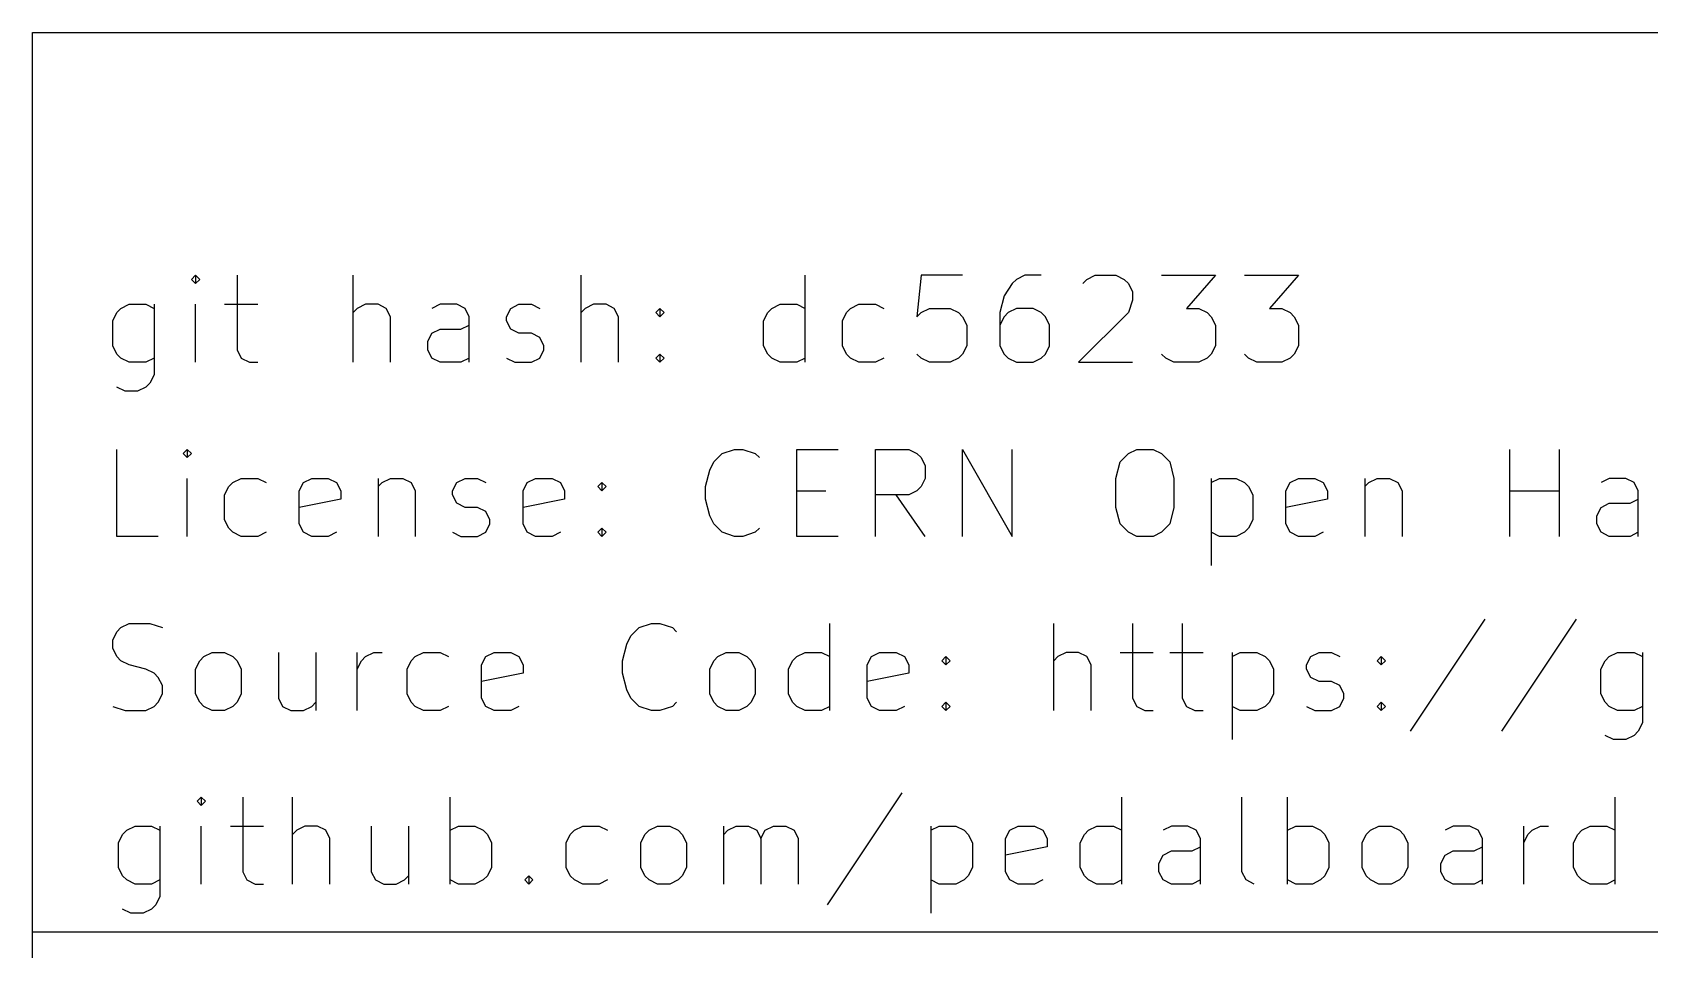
# Model space of a CAD drawing. Header units: millimetres. Extents: x 10 to 287, y -200 to -10.
# Drawn here: x 177 to 204.87, y -181.81 to -166.01 of the extents above; entities that cross this region are included whole.
import ezdxf

# ---------------------------------------------------------------- set-up
doc = ezdxf.new("R2010")
doc.units = ezdxf.units.MM
doc.layers.add('RED', color=14, linetype='CONTINUOUS')

msp = doc.modelspace()

# ---------------------------------------------------------------- linework, layer by layer
at = {"layer": 'RED', "linetype": 'CONTINUOUS'}
for p, q in [((177.0022, -166.0072), (285.0022, -166.0072)), ((177.0022, -198.0072), (177.0022, -166.0072)), ((179.815, -170.1933), (179.7436, -170.2647)), ((179.8864, -170.2647), (179.815, -170.1933)), ((179.815, -170.1933), (179.815, -170.3361)), ((180.5293, -170.1933), (180.5293, -171.479)), ((182.5293, -171.6933), (182.5293, -170.1933)), ((186.4578, -171.6933), (186.4578, -170.1933)), ((190.315, -171.6933), (190.315, -170.1933)), ((192.3149, -170.1933), (192.2435, -170.9076)), ((193.0292, -170.1933), (192.3149, -170.1933)), ((194.1006, -170.1933), (193.9578, -170.2647)), ((194.3864, -170.1933), (194.1006, -170.1933)), ((195.1721, -170.2647), (195.315, -170.1933)), ((195.315, -170.1933), (195.6721, -170.1933)), ((195.6721, -170.1933), (195.815, -170.2647)), ((196.4578, -170.1933), (197.3864, -170.1933)), ((197.3864, -170.1933), (196.8864, -170.7647)), ((197.8864, -170.1933), (198.815, -170.1933)), ((198.815, -170.1933), (198.315, -170.7647)), ((179.7436, -170.2647), (179.815, -170.3361)), ((179.815, -170.3361), (179.8864, -170.2647)), ((193.8864, -170.3361), (193.7435, -170.5504)), ((193.9578, -170.2647), (193.8864, -170.3361)), ((195.1007, -170.3361), (195.1721, -170.2647)), ((195.815, -170.2647), (195.8864, -170.3361)), ((195.8864, -170.3361), (195.9578, -170.479)), ((195.9578, -170.479), (195.9578, -170.6219)), ((178.4579, -170.8361), (178.5293, -170.7647)), ((178.5293, -170.7647), (178.6722, -170.6933)), ((178.6722, -170.6933), (178.9579, -170.6933)), ((178.9579, -170.6933), (179.1008, -170.7647)), ((179.1008, -170.6933), (179.1008, -171.9076)), ((179.815, -171.6933), (179.815, -170.6933)), ((180.315, -170.6933), (180.8864, -170.6933)), ((182.6007, -170.7647), (182.5293, -170.8361)), ((182.7436, -170.6933), (182.6007, -170.7647)), ((182.9579, -170.6933), (182.7436, -170.6933)), ((183.1007, -170.7647), (182.9579, -170.6933)), ((183.1722, -170.9076), (183.1007, -170.7647)), ((184.0293, -170.6933), (183.8864, -170.7647)), ((184.315, -170.6933), (184.0293, -170.6933)), ((184.4578, -170.7647), (184.315, -170.6933)), ((184.5293, -170.9076), (184.4578, -170.7647)), ((185.1721, -170.9076), (185.2435, -170.7647)), ((185.2435, -170.7647), (185.3864, -170.6933)), ((185.3864, -170.6933), (185.6006, -170.6933)), ((185.6006, -170.6933), (185.7435, -170.7647)), ((186.5292, -170.7647), (186.4578, -170.8361)), ((186.6721, -170.6933), (186.5292, -170.7647)), ((186.8864, -170.6933), (186.6721, -170.6933)), ((187.0292, -170.7647), (186.8864, -170.6933)), ((187.1007, -170.9076), (187.0292, -170.7647)), ((187.7435, -170.8361), (187.8149, -170.7647)), ((187.8149, -170.7647), (187.8863, -170.8361)), ((187.8149, -170.7647), (187.8149, -170.9076)), ((189.6721, -170.8361), (189.7435, -170.7647)), ((189.7435, -170.7647), (189.8864, -170.6933)), ((189.8864, -170.6933), (190.1721, -170.6933)), ((190.1721, -170.6933), (190.315, -170.7647)), ((191.0292, -170.8361), (191.1006, -170.7647)), ((191.1006, -170.7647), (191.2435, -170.6933)), ((191.2435, -170.6933), (191.5292, -170.6933)), ((191.5292, -170.6933), (191.6721, -170.7647)), ((192.3149, -170.8361), (192.4578, -170.7647)), ((192.4578, -170.7647), (192.8149, -170.7647)), ((192.8149, -170.7647), (192.9578, -170.8361)), ((193.7435, -170.5504), (193.6721, -170.8361)), ((193.9578, -170.7647), (193.8149, -170.8361)), ((194.2435, -170.7647), (193.9578, -170.7647)), ((194.3864, -170.8361), (194.2435, -170.7647)), ((195.9578, -170.6219), (195.8864, -170.8361)), ((196.8864, -170.7647), (197.1007, -170.7647)), ((197.1007, -170.7647), (197.2436, -170.8361)), ((198.315, -170.7647), (198.5293, -170.7647)), ((198.5293, -170.7647), (198.6722, -170.8361)), ((178.3865, -170.979), (178.4579, -170.8361)), ((178.3865, -171.4076), (178.3865, -170.979)), ((183.1722, -171.6933), (183.1722, -170.9076)), ((184.3864, -171.1219), (184.5293, -171.0504)), ((184.5293, -171.6933), (184.5293, -170.9076)), ((185.1721, -170.979), (185.1721, -170.9076)), ((185.2435, -171.1219), (185.1721, -170.979)), ((187.1007, -171.6933), (187.1007, -170.9076)), ((187.8149, -170.9076), (187.7435, -170.8361)), ((187.8863, -170.8361), (187.8149, -170.9076)), ((189.6007, -170.979), (189.6721, -170.8361)), ((189.6007, -171.4076), (189.6007, -170.979)), ((190.9578, -170.979), (191.0292, -170.8361)), ((190.9578, -171.4076), (190.9578, -170.979)), ((192.2435, -170.9076), (192.3149, -170.8361)), ((192.9578, -170.8361), (193.0292, -170.9076)), ((193.0292, -170.9076), (193.1006, -171.0504)), ((193.1006, -171.0504), (193.1006, -171.4076)), ((193.6721, -170.8361), (193.6721, -171.4076)), ((193.7435, -170.9076), (193.6721, -171.0504)), ((193.8149, -170.8361), (193.7435, -170.9076)), ((194.4578, -170.9076), (194.3864, -170.8361)), ((194.5292, -171.0504), (194.4578, -170.9076)), ((194.5292, -171.4076), (194.5292, -171.0504)), ((195.8864, -170.8361), (195.0292, -171.6933)), ((197.2436, -170.8361), (197.315, -170.9076)), ((197.315, -170.9076), (197.3864, -171.0504)), ((197.3864, -171.0504), (197.3864, -171.4076)), ((198.6722, -170.8361), (198.7436, -170.9076)), ((198.7436, -170.9076), (198.815, -171.0504)), ((198.815, -171.0504), (198.815, -171.4076)), ((183.815, -171.3361), (183.8864, -171.1933)), ((183.815, -171.479), (183.815, -171.3361)), ((183.8864, -171.1933), (184.0293, -171.1219)), ((184.0293, -171.1219), (184.3864, -171.1219)), ((185.3864, -171.1933), (185.2435, -171.1219)), ((185.6006, -171.1933), (185.3864, -171.1933)), ((185.7435, -171.2647), (185.6006, -171.1933)), ((185.8149, -171.4076), (185.7435, -171.2647)), ((178.4579, -171.5504), (178.3865, -171.4076)), ((178.5293, -171.6219), (178.4579, -171.5504)), ((178.6722, -171.6933), (178.5293, -171.6219)), ((179.1008, -171.6219), (178.9579, -171.6933)), ((180.5293, -171.479), (180.6007, -171.6219)), ((180.6007, -171.6219), (180.7436, -171.6933)), ((183.8864, -171.6219), (183.815, -171.479)), ((184.0293, -171.6933), (183.8864, -171.6219)), ((184.5293, -171.6219), (184.3864, -171.6933)), ((185.1721, -171.6219), (185.3149, -171.6933)), ((185.6006, -171.6933), (185.7435, -171.6219)), ((185.7435, -171.6219), (185.8149, -171.479)), ((185.8149, -171.479), (185.8149, -171.4076)), ((187.7435, -171.6219), (187.8149, -171.5504)), ((187.8149, -171.6933), (187.7435, -171.6219)), ((187.8149, -171.5504), (187.8863, -171.6219)), ((187.8149, -171.5504), (187.8149, -171.6933)), ((187.8863, -171.6219), (187.8149, -171.6933)), ((189.6721, -171.5504), (189.6007, -171.4076)), ((189.7435, -171.6219), (189.6721, -171.5504)), ((189.8864, -171.6933), (189.7435, -171.6219)), ((190.315, -171.6219), (190.1721, -171.6933)), ((191.0292, -171.5504), (190.9578, -171.4076)), ((191.1006, -171.6219), (191.0292, -171.5504)), ((191.2435, -171.6933), (191.1006, -171.6219)), ((191.6721, -171.6219), (191.5292, -171.6933)), ((192.3149, -171.6219), (192.2435, -171.5504)), ((192.4578, -171.6933), (192.3149, -171.6219)), ((192.9578, -171.6219), (192.8149, -171.6933)), ((193.0292, -171.5504), (192.9578, -171.6219)), ((193.1006, -171.4076), (193.0292, -171.5504)), ((193.6721, -171.4076), (193.7435, -171.5504)), ((193.7435, -171.5504), (193.8149, -171.6219)), ((193.8149, -171.6219), (193.9578, -171.6933)), ((194.2435, -171.6933), (194.3864, -171.6219)), ((194.3864, -171.6219), (194.4578, -171.5504)), ((194.4578, -171.5504), (194.5292, -171.4076)), ((196.5293, -171.6219), (196.4578, -171.5504)), ((196.6721, -171.6933), (196.5293, -171.6219)), ((197.2436, -171.6219), (197.1007, -171.6933)), ((197.315, -171.5504), (197.2436, -171.6219)), ((197.3864, -171.4076), (197.315, -171.5504)), ((197.9579, -171.6219), (197.8864, -171.5504)), ((198.1007, -171.6933), (197.9579, -171.6219)), ((198.6722, -171.6219), (198.5293, -171.6933)), ((198.7436, -171.5504), (198.6722, -171.6219)), ((198.815, -171.4076), (198.7436, -171.5504)), ((178.9579, -171.6933), (178.6722, -171.6933)), ((179.1008, -171.9076), (179.0293, -172.0504)), ((180.7436, -171.6933), (180.8864, -171.6933)), ((184.3864, -171.6933), (184.0293, -171.6933)), ((185.3149, -171.6933), (185.6006, -171.6933)), ((190.1721, -171.6933), (189.8864, -171.6933)), ((191.5292, -171.6933), (191.2435, -171.6933)), ((192.8149, -171.6933), (192.4578, -171.6933)), ((193.9578, -171.6933), (194.2435, -171.6933)), ((195.0292, -171.6933), (195.9578, -171.6933)), ((197.1007, -171.6933), (196.6721, -171.6933)), ((198.5293, -171.6933), (198.1007, -171.6933)), ((178.6008, -172.1933), (178.4579, -172.1219)), ((178.815, -172.1933), (178.6008, -172.1933)), ((178.9579, -172.1219), (178.815, -172.1933)), ((179.0293, -172.0504), (178.9579, -172.1219)), ((178.4579, -174.6933), (178.4579, -173.1933)), ((179.6722, -173.1933), (179.6008, -173.2647)), ((179.6008, -173.2647), (179.6722, -173.3361)), ((179.7436, -173.2647), (179.6722, -173.1933)), ((179.6722, -173.1933), (179.6722, -173.3361)), ((179.6722, -173.3361), (179.7436, -173.2647)), ((188.7436, -173.4076), (188.8865, -173.2647)), ((188.8865, -173.2647), (189.1008, -173.1933)), ((189.1008, -173.1933), (189.2436, -173.1933)), ((189.2436, -173.1933), (189.4579, -173.2647)), ((189.4579, -173.2647), (189.5293, -173.3361)), ((190.1722, -174.6933), (190.1722, -173.1933)), ((190.1722, -173.1933), (190.8865, -173.1933)), ((191.5293, -174.6933), (191.5293, -173.1933)), ((191.5293, -173.1933), (192.1007, -173.1933)), ((192.1007, -173.1933), (192.2436, -173.2647)), ((192.2436, -173.2647), (192.315, -173.3361)), ((193.0293, -174.6933), (193.0293, -173.1933)), ((193.0293, -173.1933), (193.8864, -174.6933)), ((193.8864, -174.6933), (193.8864, -173.1933)), ((195.7436, -173.4076), (195.8865, -173.2647)), ((195.8865, -173.2647), (196.0293, -173.1933)), ((196.0293, -173.1933), (196.315, -173.1933)), ((196.315, -173.1933), (196.4579, -173.2647)), ((196.4579, -173.2647), (196.6007, -173.4076)), ((202.4578, -174.6933), (202.4578, -173.1933)), ((203.3149, -174.6933), (203.3149, -173.1933)), ((188.6008, -173.8361), (188.6722, -173.5504)), ((188.6722, -173.5504), (188.7436, -173.4076)), ((192.315, -173.3361), (192.3864, -173.479)), ((192.3864, -173.479), (192.3864, -173.6933)), ((195.6722, -173.6933), (195.7436, -173.4076)), ((196.6007, -173.4076), (196.6722, -173.6933)), ((179.6722, -174.6933), (179.6722, -173.6933)), ((180.3151, -173.979), (180.3865, -173.8361)), ((180.3865, -173.8361), (180.4579, -173.7647)), ((180.4579, -173.7647), (180.6008, -173.6933)), ((180.6008, -173.6933), (180.8865, -173.6933)), ((180.8865, -173.6933), (181.0294, -173.7647)), ((181.6008, -173.9076), (181.6722, -173.7647)), ((181.6722, -173.7647), (181.8151, -173.6933)), ((181.8151, -173.6933), (182.1008, -173.6933)), ((182.1008, -173.6933), (182.2436, -173.7647)), ((182.2436, -173.7647), (182.3151, -173.9076)), ((182.9579, -173.6933), (182.9579, -174.6933)), ((182.9579, -173.8361), (183.0293, -173.7647)), ((183.0293, -173.7647), (183.1722, -173.6933)), ((183.1722, -173.6933), (183.3865, -173.6933)), ((183.3865, -173.6933), (183.5293, -173.7647)), ((183.5293, -173.7647), (183.6008, -173.9076)), ((184.2436, -173.9076), (184.315, -173.7647)), ((184.315, -173.7647), (184.4579, -173.6933)), ((184.4579, -173.6933), (184.6721, -173.6933)), ((184.6721, -173.6933), (184.815, -173.7647)), ((185.4579, -173.9076), (185.5293, -173.7647)), ((185.5293, -173.7647), (185.6722, -173.6933)), ((185.6722, -173.6933), (185.9579, -173.6933)), ((185.9579, -173.6933), (186.1007, -173.7647)), ((186.1007, -173.7647), (186.1722, -173.9076)), ((186.7436, -173.8361), (186.815, -173.7647)), ((186.815, -173.9076), (186.7436, -173.8361)), ((186.815, -173.7647), (186.8864, -173.8361)), ((186.815, -173.7647), (186.815, -173.9076)), ((186.8864, -173.8361), (186.815, -173.9076)), ((188.6008, -174.0504), (188.6008, -173.8361)), ((192.315, -173.8361), (192.2436, -173.9076)), ((192.3864, -173.6933), (192.315, -173.8361)), ((195.6722, -174.1933), (195.6722, -173.6933)), ((196.6722, -173.6933), (196.6722, -174.1933)), ((197.315, -173.6933), (197.315, -175.1933)), ((197.315, -173.7647), (197.4579, -173.6933)), ((197.4579, -173.6933), (197.7436, -173.6933)), ((197.7436, -173.6933), (197.8864, -173.7647)), ((197.8864, -173.7647), (197.9579, -173.8361)), ((197.9579, -173.8361), (198.0293, -173.979)), ((198.6007, -173.9076), (198.6721, -173.7647)), ((198.6721, -173.7647), (198.815, -173.6933)), ((198.815, -173.6933), (199.1007, -173.6933)), ((199.1007, -173.6933), (199.2435, -173.7647)), ((199.2435, -173.7647), (199.315, -173.9076)), ((199.9578, -173.6933), (199.9578, -174.6933)), ((199.9578, -173.8361), (200.0292, -173.7647)), ((200.0292, -173.7647), (200.1721, -173.6933)), ((200.1721, -173.6933), (200.3864, -173.6933)), ((200.3864, -173.6933), (200.5292, -173.7647)), ((200.5292, -173.7647), (200.6007, -173.9076)), ((204.1721, -173.6933), (204.0292, -173.7647)), ((204.4578, -173.6933), (204.1721, -173.6933)), ((204.6006, -173.7647), (204.4578, -173.6933)), ((204.6721, -173.9076), (204.6006, -173.7647)), ((180.3151, -174.4076), (180.3151, -173.979)), ((181.6008, -174.479), (181.6008, -173.9076)), ((182.3151, -174.0504), (181.6008, -174.1933)), ((182.3151, -173.9076), (182.3151, -174.0504)), ((183.6008, -173.9076), (183.6008, -174.6933)), ((184.2436, -173.979), (184.2436, -173.9076)), ((184.315, -174.1219), (184.2436, -173.979)), ((184.4579, -174.1933), (184.315, -174.1219)), ((185.4579, -174.479), (185.4579, -173.9076)), ((186.1722, -174.0504), (185.4579, -174.1933)), ((186.1722, -173.9076), (186.1722, -174.0504)), ((188.6722, -174.3361), (188.6008, -174.0504)), ((190.1722, -173.9076), (190.6722, -173.9076)), ((192.1007, -173.979), (191.5293, -173.979)), ((192.3864, -174.6933), (191.8864, -173.979)), ((192.2436, -173.9076), (192.1007, -173.979)), ((198.0293, -173.979), (198.0293, -174.4076)), ((198.6007, -174.479), (198.6007, -173.9076)), ((199.315, -174.0504), (198.6007, -174.1933)), ((199.315, -173.9076), (199.315, -174.0504)), ((200.6007, -173.9076), (200.6007, -174.6933)), ((202.4578, -173.9076), (203.3149, -173.9076)), ((204.0292, -174.1933), (204.1721, -174.1219)), ((204.1721, -174.1219), (204.5292, -174.1219)), ((204.5292, -174.1219), (204.6721, -174.0504)), ((204.6721, -174.6933), (204.6721, -173.9076)), ((180.3865, -174.5504), (180.3151, -174.4076)), ((184.6721, -174.1933), (184.4579, -174.1933)), ((184.815, -174.2647), (184.6721, -174.1933)), ((184.8864, -174.4076), (184.815, -174.2647)), ((184.8864, -174.479), (184.8864, -174.4076)), ((188.7436, -174.479), (188.6722, -174.3361)), ((195.7436, -174.479), (195.6722, -174.1933)), ((196.6722, -174.1933), (196.6007, -174.479)), ((198.0293, -174.4076), (197.9579, -174.5504)), ((203.9578, -174.3361), (204.0292, -174.1933)), ((203.9578, -174.479), (203.9578, -174.3361)), ((179.1722, -174.6933), (178.4579, -174.6933)), ((180.4579, -174.6219), (180.3865, -174.5504)), ((180.6008, -174.6933), (180.4579, -174.6219)), ((180.8865, -174.6933), (180.6008, -174.6933)), ((181.0294, -174.6219), (180.8865, -174.6933)), ((181.6722, -174.6219), (181.6008, -174.479)), ((181.8151, -174.6933), (181.6722, -174.6219)), ((182.1008, -174.6933), (181.8151, -174.6933)), ((182.2436, -174.6219), (182.1008, -174.6933)), ((184.2436, -174.6219), (184.3864, -174.6933)), ((184.3864, -174.6933), (184.6721, -174.6933)), ((184.6721, -174.6933), (184.815, -174.6219)), ((184.815, -174.6219), (184.8864, -174.479)), ((185.5293, -174.6219), (185.4579, -174.479)), ((185.6722, -174.6933), (185.5293, -174.6219)), ((185.9579, -174.6933), (185.6722, -174.6933)), ((186.1007, -174.6219), (185.9579, -174.6933)), ((186.7436, -174.6219), (186.815, -174.5504)), ((186.815, -174.6933), (186.7436, -174.6219)), ((186.815, -174.5504), (186.8864, -174.6219)), ((186.815, -174.5504), (186.815, -174.6933)), ((186.8864, -174.6219), (186.815, -174.6933)), ((188.8865, -174.6219), (188.7436, -174.479)), ((189.1008, -174.6933), (188.8865, -174.6219)), ((189.2436, -174.6933), (189.1008, -174.6933)), ((189.4579, -174.6219), (189.2436, -174.6933)), ((189.5293, -174.5504), (189.4579, -174.6219)), ((190.8865, -174.6933), (190.1722, -174.6933)), ((195.8865, -174.6219), (195.7436, -174.479)), ((196.0293, -174.6933), (195.8865, -174.6219)), ((196.315, -174.6933), (196.0293, -174.6933)), ((196.4579, -174.6219), (196.315, -174.6933)), ((196.6007, -174.479), (196.4579, -174.6219)), ((197.4579, -174.6933), (197.315, -174.6219)), ((197.7436, -174.6933), (197.4579, -174.6933)), ((197.8864, -174.6219), (197.7436, -174.6933)), ((197.9579, -174.5504), (197.8864, -174.6219)), ((198.6721, -174.6219), (198.6007, -174.479)), ((198.815, -174.6933), (198.6721, -174.6219)), ((199.1007, -174.6933), (198.815, -174.6933)), ((199.2435, -174.6219), (199.1007, -174.6933)), ((204.0292, -174.6219), (203.9578, -174.479)), ((204.1721, -174.6933), (204.0292, -174.6219)), ((204.5292, -174.6933), (204.1721, -174.6933)), ((204.6721, -174.6219), (204.5292, -174.6933)), ((178.3865, -176.479), (178.4579, -176.3361)), ((178.4579, -176.3361), (178.5293, -176.2647)), ((178.5293, -176.2647), (178.6722, -176.1933)), ((178.6722, -176.1933), (179.0293, -176.1933)), ((179.0293, -176.1933), (179.2436, -176.2647)), ((187.315, -176.4076), (187.4579, -176.2647)), ((187.4579, -176.2647), (187.6722, -176.1933)), ((187.6722, -176.1933), (187.815, -176.1933)), ((187.815, -176.1933), (188.0293, -176.2647)), ((188.0293, -176.2647), (188.1007, -176.3361)), ((190.7436, -177.6933), (190.7436, -176.1933)), ((194.6007, -177.6933), (194.6007, -176.1933)), ((195.9578, -176.1933), (195.9578, -177.479)), ((196.8149, -176.1933), (196.8149, -177.479)), ((202.0291, -176.1219), (200.7434, -178.0504)), ((203.6005, -176.1219), (202.3148, -178.0504)), ((178.3865, -176.6219), (178.3865, -176.479)), ((178.4579, -176.7647), (178.3865, -176.6219)), ((187.1722, -176.8361), (187.2436, -176.5504)), ((187.2436, -176.5504), (187.315, -176.4076)), ((178.5293, -176.8361), (178.4579, -176.7647)), ((178.6722, -176.9076), (178.5293, -176.8361)), ((178.9579, -176.979), (178.6722, -176.9076)), ((179.8151, -176.979), (179.8865, -176.8361)), ((179.8865, -176.8361), (179.9579, -176.7647)), ((179.9579, -176.7647), (180.1008, -176.6933)), ((180.1008, -176.6933), (180.3151, -176.6933)), ((180.3151, -176.6933), (180.4579, -176.7647)), ((180.4579, -176.7647), (180.5294, -176.8361)), ((180.5294, -176.8361), (180.6008, -176.979)), ((181.2436, -176.6933), (181.2436, -177.479)), ((181.8865, -176.6933), (181.8865, -177.6933)), ((182.6007, -177.6933), (182.6007, -176.6933)), ((182.6007, -176.979), (182.6721, -176.8361)), ((182.6721, -176.8361), (182.7436, -176.7647)), ((182.7436, -176.7647), (182.8864, -176.6933)), ((182.8864, -176.6933), (183.0293, -176.6933)), ((183.4579, -176.979), (183.5293, -176.8361)), ((183.5293, -176.8361), (183.6007, -176.7647)), ((183.6007, -176.7647), (183.7436, -176.6933)), ((183.7436, -176.6933), (184.0293, -176.6933)), ((184.0293, -176.6933), (184.1722, -176.7647)), ((184.7436, -176.9076), (184.815, -176.7647)), ((184.7436, -177.479), (184.7436, -176.9076)), ((184.815, -176.7647), (184.9579, -176.6933)), ((184.9579, -176.6933), (185.2436, -176.6933)), ((185.2436, -176.6933), (185.3864, -176.7647)), ((185.3864, -176.7647), (185.4579, -176.9076)), ((185.4579, -176.9076), (185.4579, -177.0504)), ((187.1722, -177.0504), (187.1722, -176.8361)), ((188.6722, -176.979), (188.7436, -176.8361)), ((188.7436, -176.8361), (188.815, -176.7647)), ((188.815, -176.7647), (188.9579, -176.6933)), ((188.9579, -176.6933), (189.1722, -176.6933)), ((189.1722, -176.6933), (189.315, -176.7647)), ((189.315, -176.7647), (189.3865, -176.8361)), ((189.3865, -176.8361), (189.4579, -176.979)), ((190.0293, -176.979), (190.1007, -176.8361)), ((190.1007, -176.8361), (190.1721, -176.7647)), ((190.1721, -176.7647), (190.315, -176.6933)), ((190.315, -176.6933), (190.6007, -176.6933)), ((190.6007, -176.6933), (190.7436, -176.7647)), ((191.3864, -176.9076), (191.4578, -176.7647)), ((191.3864, -177.479), (191.3864, -176.9076)), ((191.4578, -176.7647), (191.6007, -176.6933)), ((191.6007, -176.6933), (191.8864, -176.6933)), ((191.8864, -176.6933), (192.0292, -176.7647)), ((192.0292, -176.7647), (192.1007, -176.9076)), ((192.1007, -176.9076), (192.1007, -177.0504)), ((192.6721, -176.8361), (192.7435, -176.7647)), ((192.7435, -176.9076), (192.6721, -176.8361)), ((192.7435, -176.7647), (192.8149, -176.8361)), ((192.7435, -176.7647), (192.7435, -176.9076)), ((192.8149, -176.8361), (192.7435, -176.9076)), ((194.6721, -176.7647), (194.6007, -176.8361)), ((194.815, -176.6933), (194.6721, -176.7647)), ((195.0293, -176.6933), (194.815, -176.6933)), ((195.1721, -176.7647), (195.0293, -176.6933)), ((195.2436, -176.9076), (195.1721, -176.7647)), ((195.2436, -177.6933), (195.2436, -176.9076)), ((195.7435, -176.6933), (196.3149, -176.6933)), ((196.6006, -176.6933), (197.172, -176.6933)), ((197.672, -176.6933), (197.672, -178.1933)), ((197.672, -176.7647), (197.8149, -176.6933)), ((197.8149, -176.6933), (198.1006, -176.6933)), ((198.1006, -176.6933), (198.2434, -176.7647)), ((198.2434, -176.7647), (198.3149, -176.8361)), ((198.3149, -176.8361), (198.3863, -176.979)), ((198.9577, -176.9076), (199.0291, -176.7647)), ((198.9577, -176.979), (198.9577, -176.9076)), ((199.0291, -176.7647), (199.172, -176.6933)), ((199.172, -176.6933), (199.3862, -176.6933)), ((199.3862, -176.6933), (199.5291, -176.7647)), ((200.172, -176.8361), (200.2434, -176.7647)), ((200.2434, -176.9076), (200.172, -176.8361)), ((200.2434, -176.7647), (200.3148, -176.8361)), ((200.2434, -176.7647), (200.2434, -176.9076)), ((200.3148, -176.8361), (200.2434, -176.9076)), ((204.0291, -176.979), (204.1005, -176.8361)), ((204.1005, -176.8361), (204.1719, -176.7647)), ((204.1719, -176.7647), (204.3148, -176.6933)), ((204.3148, -176.6933), (204.6005, -176.6933)), ((204.6005, -176.6933), (204.7434, -176.7647)), ((204.7434, -176.6933), (204.7434, -177.9076)), ((179.1008, -177.0504), (178.9579, -176.979)), ((179.1722, -177.1219), (179.1008, -177.0504)), ((179.2436, -177.2647), (179.1722, -177.1219)), ((179.8151, -177.4076), (179.8151, -176.979)), ((180.6008, -176.979), (180.6008, -177.4076)), ((183.4579, -177.4076), (183.4579, -176.979)), ((185.4579, -177.0504), (184.7436, -177.1933)), ((187.2436, -177.3361), (187.1722, -177.0504)), ((188.6722, -177.4076), (188.6722, -176.979)), ((189.4579, -176.979), (189.4579, -177.4076)), ((190.0293, -177.4076), (190.0293, -176.979)), ((192.1007, -177.0504), (191.3864, -177.1933)), ((198.3863, -176.979), (198.3863, -177.4076)), ((199.0291, -177.1219), (198.9577, -176.979)), ((199.172, -177.1933), (199.0291, -177.1219)), ((199.3862, -177.1933), (199.172, -177.1933)), ((199.5291, -177.2647), (199.3862, -177.1933)), ((204.0291, -177.4076), (204.0291, -176.979)), ((179.1722, -177.5504), (179.2436, -177.4076)), ((179.2436, -177.4076), (179.2436, -177.2647)), ((179.8865, -177.5504), (179.8151, -177.4076)), ((180.6008, -177.4076), (180.5294, -177.5504)), ((181.2436, -177.479), (181.315, -177.6219)), ((183.5293, -177.5504), (183.4579, -177.4076)), ((184.815, -177.6219), (184.7436, -177.479)), ((187.315, -177.479), (187.2436, -177.3361)), ((187.4579, -177.6219), (187.315, -177.479)), ((188.7436, -177.5504), (188.6722, -177.4076)), ((189.4579, -177.4076), (189.3865, -177.5504)), ((190.1007, -177.5504), (190.0293, -177.4076)), ((191.4578, -177.6219), (191.3864, -177.479)), ((195.9578, -177.479), (196.0292, -177.6219)), ((196.8149, -177.479), (196.8863, -177.6219)), ((198.3863, -177.4076), (198.3149, -177.5504)), ((199.6005, -177.4076), (199.5291, -177.2647)), ((199.5291, -177.6219), (199.6005, -177.479)), ((199.6005, -177.479), (199.6005, -177.4076)), ((204.1005, -177.5504), (204.0291, -177.4076)), ((178.3865, -177.6219), (178.6008, -177.6933)), ((178.6008, -177.6933), (178.9579, -177.6933)), ((178.9579, -177.6933), (179.1008, -177.6219)), ((179.1008, -177.6219), (179.1722, -177.5504)), ((179.9579, -177.6219), (179.8865, -177.5504)), ((180.1008, -177.6933), (179.9579, -177.6219)), ((180.3151, -177.6933), (180.1008, -177.6933)), ((180.4579, -177.6219), (180.3151, -177.6933)), ((180.5294, -177.5504), (180.4579, -177.6219)), ((181.315, -177.6219), (181.4579, -177.6933)), ((181.4579, -177.6933), (181.6722, -177.6933)), ((181.6722, -177.6933), (181.815, -177.6219)), ((181.815, -177.6219), (181.8865, -177.5504)), ((183.6007, -177.6219), (183.5293, -177.5504)), ((183.7436, -177.6933), (183.6007, -177.6219)), ((184.0293, -177.6933), (183.7436, -177.6933)), ((184.1722, -177.6219), (184.0293, -177.6933)), ((184.9579, -177.6933), (184.815, -177.6219)), ((185.2436, -177.6933), (184.9579, -177.6933)), ((185.3864, -177.6219), (185.2436, -177.6933)), ((187.6722, -177.6933), (187.4579, -177.6219)), ((187.815, -177.6933), (187.6722, -177.6933)), ((188.0293, -177.6219), (187.815, -177.6933)), ((188.1007, -177.5504), (188.0293, -177.6219)), ((188.815, -177.6219), (188.7436, -177.5504)), ((188.9579, -177.6933), (188.815, -177.6219)), ((189.1722, -177.6933), (188.9579, -177.6933)), ((189.315, -177.6219), (189.1722, -177.6933)), ((189.3865, -177.5504), (189.315, -177.6219)), ((190.1721, -177.6219), (190.1007, -177.5504)), ((190.315, -177.6933), (190.1721, -177.6219)), ((190.6007, -177.6933), (190.315, -177.6933)), ((190.7436, -177.6219), (190.6007, -177.6933)), ((191.6007, -177.6933), (191.4578, -177.6219)), ((191.8864, -177.6933), (191.6007, -177.6933)), ((192.0292, -177.6219), (191.8864, -177.6933)), ((192.6721, -177.6219), (192.7435, -177.5504)), ((192.7435, -177.6933), (192.6721, -177.6219)), ((192.7435, -177.5504), (192.8149, -177.6219)), ((192.7435, -177.5504), (192.7435, -177.6933)), ((192.8149, -177.6219), (192.7435, -177.6933)), ((196.0292, -177.6219), (196.1721, -177.6933)), ((196.1721, -177.6933), (196.3149, -177.6933)), ((196.8863, -177.6219), (197.0292, -177.6933)), ((197.0292, -177.6933), (197.172, -177.6933)), ((197.8149, -177.6933), (197.672, -177.6219)), ((198.1006, -177.6933), (197.8149, -177.6933)), ((198.2434, -177.6219), (198.1006, -177.6933)), ((198.3149, -177.5504), (198.2434, -177.6219)), ((198.9577, -177.6219), (199.1005, -177.6933)), ((199.1005, -177.6933), (199.3862, -177.6933)), ((199.3862, -177.6933), (199.5291, -177.6219)), ((200.172, -177.6219), (200.2434, -177.5504)), ((200.2434, -177.6933), (200.172, -177.6219)), ((200.2434, -177.5504), (200.3148, -177.6219)), ((200.2434, -177.5504), (200.2434, -177.6933)), ((200.3148, -177.6219), (200.2434, -177.6933)), ((204.1719, -177.6219), (204.1005, -177.5504)), ((204.3148, -177.6933), (204.1719, -177.6219)), ((204.6005, -177.6933), (204.3148, -177.6933)), ((204.7434, -177.6219), (204.6005, -177.6933)), ((204.6719, -178.0504), (204.6005, -178.1219)), ((204.7434, -177.9076), (204.6719, -178.0504)), ((204.2434, -178.1933), (204.1005, -178.1219)), ((204.4576, -178.1933), (204.2434, -178.1933)), ((204.6005, -178.1219), (204.4576, -178.1933)), ((191.9849, -179.1141), (190.6992, -181.0426)), ((179.9137, -179.1855), (179.8423, -179.2569)), ((179.8423, -179.2569), (179.9137, -179.3283)), ((179.9851, -179.2569), (179.9137, -179.1855)), ((179.9137, -179.1855), (179.9137, -179.3283)), ((179.9137, -179.3283), (179.9851, -179.2569)), ((180.628, -179.1855), (180.628, -180.4712)), ((181.4851, -180.6855), (181.4851, -179.1855)), ((184.1993, -180.6855), (184.1993, -179.1855)), ((195.7706, -180.6855), (195.7706, -179.1855)), ((197.8419, -180.4712), (197.8419, -179.1855)), ((198.6276, -180.6855), (198.6276, -179.1855)), ((204.2704, -180.6855), (204.2704, -179.1855)), ((178.628, -179.7569), (178.7709, -179.6855)), ((178.7709, -179.6855), (179.0566, -179.6855)), ((179.0566, -179.6855), (179.1995, -179.7569)), ((179.1995, -179.6855), (179.1995, -180.8998)), ((179.9137, -180.6855), (179.9137, -179.6855)), ((180.4137, -179.6855), (180.9851, -179.6855)), ((181.6994, -179.6855), (181.5565, -179.7569)), ((181.9137, -179.6855), (181.6994, -179.6855)), ((182.0565, -179.7569), (181.9137, -179.6855)), ((182.8422, -179.6855), (182.8422, -180.4712)), ((183.4851, -179.6855), (183.4851, -180.6855)), ((184.1993, -179.7569), (184.3422, -179.6855)), ((184.3422, -179.6855), (184.6279, -179.6855)), ((184.6279, -179.6855), (184.7707, -179.7569)), ((186.3421, -179.7569), (186.485, -179.6855)), ((186.485, -179.6855), (186.7707, -179.6855)), ((186.7707, -179.6855), (186.9136, -179.7569)), ((187.6278, -179.7569), (187.7707, -179.6855)), ((187.7707, -179.6855), (187.985, -179.6855)), ((187.985, -179.6855), (188.1278, -179.7569)), ((188.9135, -180.6855), (188.9135, -179.6855)), ((188.9849, -179.7569), (189.1278, -179.6855)), ((189.1278, -179.6855), (189.3421, -179.6855)), ((189.3421, -179.6855), (189.4849, -179.7569)), ((189.6278, -179.7569), (189.7706, -179.6855)), ((189.7706, -179.6855), (189.9849, -179.6855)), ((189.9849, -179.6855), (190.1278, -179.7569)), ((192.4849, -179.6855), (192.4849, -181.1855)), ((192.4849, -179.7569), (192.6278, -179.6855)), ((192.6278, -179.6855), (192.9135, -179.6855)), ((192.9135, -179.6855), (193.0563, -179.7569)), ((193.842, -179.7569), (193.9849, -179.6855)), ((193.9849, -179.6855), (194.2706, -179.6855)), ((194.2706, -179.6855), (194.4134, -179.7569)), ((195.1991, -179.7569), (195.342, -179.6855)), ((195.342, -179.6855), (195.6277, -179.6855)), ((195.6277, -179.6855), (195.7706, -179.7569)), ((196.6277, -179.6855), (196.4848, -179.7569)), ((196.9134, -179.6855), (196.6277, -179.6855)), ((197.0562, -179.7569), (196.9134, -179.6855)), ((198.6276, -179.7569), (198.7705, -179.6855)), ((198.7705, -179.6855), (199.0562, -179.6855)), ((199.0562, -179.6855), (199.199, -179.7569)), ((200.0561, -179.7569), (200.199, -179.6855)), ((200.199, -179.6855), (200.4133, -179.6855)), ((200.4133, -179.6855), (200.5561, -179.7569)), ((201.4847, -179.6855), (201.3418, -179.7569)), ((201.7704, -179.6855), (201.4847, -179.6855)), ((201.9132, -179.7569), (201.7704, -179.6855)), ((202.6989, -180.6855), (202.6989, -179.6855)), ((202.8418, -179.7569), (202.9846, -179.6855)), ((202.9846, -179.6855), (203.1275, -179.6855)), ((203.6989, -179.7569), (203.8418, -179.6855)), ((203.8418, -179.6855), (204.1275, -179.6855)), ((204.1275, -179.6855), (204.2704, -179.7569)), ((178.4852, -179.9712), (178.5566, -179.8283)), ((178.4852, -180.3998), (178.4852, -179.9712)), ((178.5566, -179.8283), (178.628, -179.7569)), ((181.5565, -179.7569), (181.4851, -179.8283)), ((182.128, -179.8998), (182.0565, -179.7569)), ((182.128, -180.6855), (182.128, -179.8998)), ((184.7707, -179.7569), (184.8422, -179.8283)), ((184.8422, -179.8283), (184.9136, -179.9712)), ((184.9136, -179.9712), (184.9136, -180.3998)), ((186.1993, -179.9712), (186.2707, -179.8283)), ((186.1993, -180.3998), (186.1993, -179.9712)), ((186.2707, -179.8283), (186.3421, -179.7569)), ((187.485, -179.9712), (187.5564, -179.8283)), ((187.485, -180.3998), (187.485, -179.9712)), ((187.5564, -179.8283), (187.6278, -179.7569)), ((188.1278, -179.7569), (188.1993, -179.8283)), ((188.1993, -179.8283), (188.2707, -179.9712)), ((188.2707, -179.9712), (188.2707, -180.3998)), ((188.9135, -179.8283), (188.9849, -179.7569)), ((189.4849, -179.7569), (189.5564, -179.8998)), ((189.5564, -179.8998), (189.6278, -179.7569)), ((189.5564, -179.8998), (189.5564, -180.6855)), ((190.1278, -179.7569), (190.1992, -179.8998)), ((190.1992, -179.8998), (190.1992, -180.6855)), ((193.0563, -179.7569), (193.1278, -179.8283)), ((193.1278, -179.8283), (193.1992, -179.9712)), ((193.1992, -179.9712), (193.1992, -180.3998)), ((193.7706, -179.8998), (193.842, -179.7569)), ((193.7706, -180.4712), (193.7706, -179.8998)), ((194.4134, -179.7569), (194.4849, -179.8998)), ((194.4849, -179.8998), (194.4849, -180.0426)), ((195.0563, -179.9712), (195.1277, -179.8283)), ((195.0563, -180.3998), (195.0563, -179.9712)), ((195.1277, -179.8283), (195.1991, -179.7569)), ((197.1277, -179.8998), (197.0562, -179.7569)), ((197.1277, -180.6855), (197.1277, -179.8998)), ((199.199, -179.7569), (199.2705, -179.8283)), ((199.2705, -179.8283), (199.3419, -179.9712)), ((199.3419, -179.9712), (199.3419, -180.3998)), ((199.9133, -179.9712), (199.9847, -179.8283)), ((199.9133, -180.3998), (199.9133, -179.9712)), ((199.9847, -179.8283), (200.0561, -179.7569)), ((200.5561, -179.7569), (200.6276, -179.8283)), ((200.6276, -179.8283), (200.699, -179.9712)), ((200.699, -179.9712), (200.699, -180.3998)), ((201.9847, -179.8998), (201.9132, -179.7569)), ((201.9847, -180.6855), (201.9847, -179.8998)), ((202.6989, -179.9712), (202.7703, -179.8283)), ((202.7703, -179.8283), (202.8418, -179.7569)), ((203.5561, -179.9712), (203.6275, -179.8283)), ((203.5561, -180.3998), (203.5561, -179.9712)), ((203.6275, -179.8283), (203.6989, -179.7569)), ((194.4849, -180.0426), (193.7706, -180.1855)), ((196.4134, -180.3283), (196.4848, -180.1855)), ((196.4848, -180.1855), (196.6277, -180.1141)), ((196.6277, -180.1141), (196.9848, -180.1141)), ((196.9848, -180.1141), (197.1277, -180.0426)), ((201.2704, -180.3283), (201.3418, -180.1855)), ((201.3418, -180.1855), (201.4847, -180.1141)), ((201.4847, -180.1141), (201.8418, -180.1141)), ((201.8418, -180.1141), (201.9847, -180.0426)), ((178.5566, -180.5426), (178.4852, -180.3998)), ((178.628, -180.6141), (178.5566, -180.5426)), ((180.628, -180.4712), (180.6994, -180.6141)), ((182.8422, -180.4712), (182.9136, -180.6141)), ((183.4136, -180.6141), (183.4851, -180.5426)), ((184.8422, -180.5426), (184.7707, -180.6141)), ((184.9136, -180.3998), (184.8422, -180.5426)), ((185.485, -180.6141), (185.5564, -180.5426)), ((185.5564, -180.5426), (185.6278, -180.6141)), ((185.5564, -180.5426), (185.5564, -180.6855)), ((186.2707, -180.5426), (186.1993, -180.3998)), ((186.3421, -180.6141), (186.2707, -180.5426)), ((187.5564, -180.5426), (187.485, -180.3998)), ((187.6278, -180.6141), (187.5564, -180.5426)), ((188.1993, -180.5426), (188.1278, -180.6141)), ((188.2707, -180.3998), (188.1993, -180.5426)), ((193.1278, -180.5426), (193.0563, -180.6141)), ((193.1992, -180.3998), (193.1278, -180.5426)), ((193.842, -180.6141), (193.7706, -180.4712)), ((195.1277, -180.5426), (195.0563, -180.3998)), ((195.1991, -180.6141), (195.1277, -180.5426)), ((196.4134, -180.4712), (196.4134, -180.3283)), ((196.4848, -180.6141), (196.4134, -180.4712)), ((197.9133, -180.6141), (197.8419, -180.4712)), ((199.2705, -180.5426), (199.199, -180.6141)), ((199.3419, -180.3998), (199.2705, -180.5426)), ((199.9847, -180.5426), (199.9133, -180.3998)), ((200.0561, -180.6141), (199.9847, -180.5426)), ((200.6276, -180.5426), (200.5561, -180.6141)), ((200.699, -180.3998), (200.6276, -180.5426)), ((201.2704, -180.4712), (201.2704, -180.3283)), ((201.3418, -180.6141), (201.2704, -180.4712)), ((203.6275, -180.5426), (203.5561, -180.3998)), ((203.6989, -180.6141), (203.6275, -180.5426)), ((178.7709, -180.6855), (178.628, -180.6141)), ((179.0566, -180.6855), (178.7709, -180.6855)), ((179.1995, -180.6141), (179.0566, -180.6855)), ((180.6994, -180.6141), (180.8423, -180.6855)), ((180.8423, -180.6855), (180.9851, -180.6855)), ((182.9136, -180.6141), (183.0565, -180.6855)), ((183.0565, -180.6855), (183.2708, -180.6855)), ((183.2708, -180.6855), (183.4136, -180.6141)), ((184.3422, -180.6855), (184.1993, -180.6141)), ((184.6279, -180.6855), (184.3422, -180.6855)), ((184.7707, -180.6141), (184.6279, -180.6855)), ((185.5564, -180.6855), (185.485, -180.6141)), ((185.6278, -180.6141), (185.5564, -180.6855)), ((186.485, -180.6855), (186.3421, -180.6141)), ((186.7707, -180.6855), (186.485, -180.6855)), ((186.9136, -180.6141), (186.7707, -180.6855)), ((187.7707, -180.6855), (187.6278, -180.6141)), ((187.985, -180.6855), (187.7707, -180.6855)), ((188.1278, -180.6141), (187.985, -180.6855)), ((192.6278, -180.6855), (192.4849, -180.6141)), ((192.9135, -180.6855), (192.6278, -180.6855)), ((193.0563, -180.6141), (192.9135, -180.6855)), ((193.9849, -180.6855), (193.842, -180.6141)), ((194.2706, -180.6855), (193.9849, -180.6855)), ((194.4134, -180.6141), (194.2706, -180.6855)), ((195.342, -180.6855), (195.1991, -180.6141)), ((195.6277, -180.6855), (195.342, -180.6855)), ((195.7706, -180.6141), (195.6277, -180.6855)), ((196.6277, -180.6855), (196.4848, -180.6141)), ((196.9848, -180.6855), (196.6277, -180.6855)), ((197.1277, -180.6141), (196.9848, -180.6855)), ((198.0562, -180.6855), (197.9133, -180.6141)), ((198.7705, -180.6855), (198.6276, -180.6141)), ((199.0562, -180.6855), (198.7705, -180.6855)), ((199.199, -180.6141), (199.0562, -180.6855)), ((200.199, -180.6855), (200.0561, -180.6141)), ((200.4133, -180.6855), (200.199, -180.6855)), ((200.5561, -180.6141), (200.4133, -180.6855)), ((201.4847, -180.6855), (201.3418, -180.6141)), ((201.8418, -180.6855), (201.4847, -180.6855)), ((201.9847, -180.6141), (201.8418, -180.6855)), ((203.8418, -180.6855), (203.6989, -180.6141)), ((204.1275, -180.6855), (203.8418, -180.6855)), ((204.2704, -180.6141), (204.1275, -180.6855)), ((178.6995, -181.1855), (178.5566, -181.1141)), ((179.0566, -181.1141), (178.9137, -181.1855)), ((179.128, -181.0426), (179.0566, -181.1141)), ((179.1995, -180.8998), (179.128, -181.0426)), ((178.9137, -181.1855), (178.6995, -181.1855)), ((177.0022, -181.5072), (285.0022, -181.5072))]:
    msp.add_line(p, q, dxfattribs=at)

doc.saveas('drawing.dxf')
